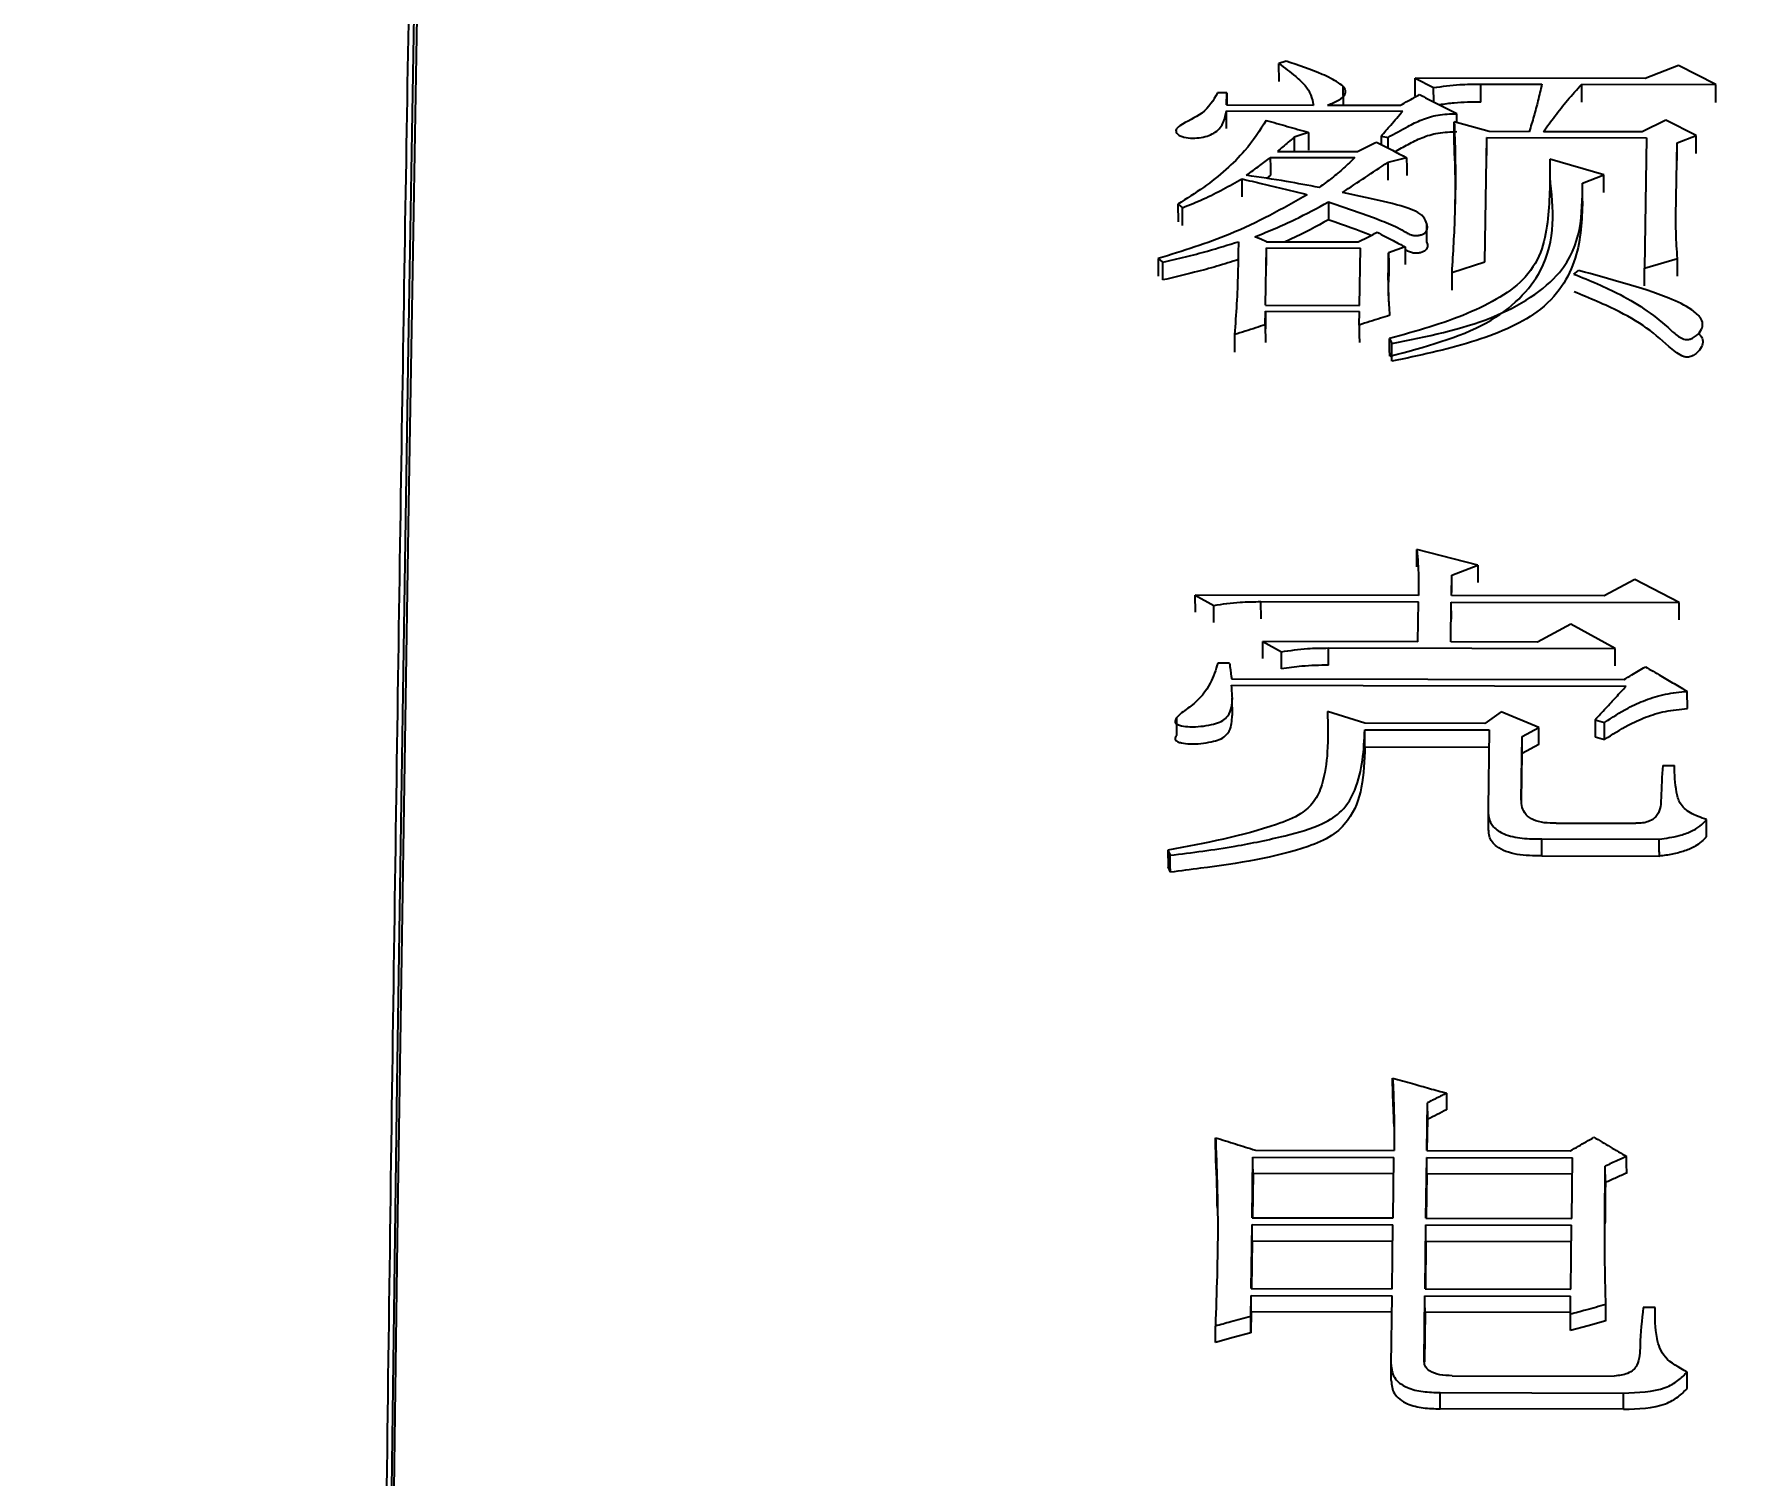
# Model space of a CAD drawing. Header units: millimetres. Extents: x 2454 to 4226, y 715 to 1968.
# Drawn here: x 2842.8 to 2849.86, y 1810.35 to 1816.32 of the extents above; entities that cross this region are included whole.
import ezdxf

# ---------------------------------------------------------------- set-up
doc = ezdxf.new("R2010")
doc.units = ezdxf.units.MM
doc.layers.add('标注', color=3, linetype='Continuous', lineweight=13)
doc.styles.add('SLDTEXTSTYLE1', font='txt.shx', dxfattribs={"width": 0.7, "bigfont": 'gbcbig.shx'})
doc.dimstyles.new('SLDDIMSTYLE12$0', dxfattribs={"dimtxt": 12, "dimasz": 10, "dimexe": 0, "dimexo": 0.0625, "dimgap": 0.875, "dimtad": 1, "dimdec": 1, "dimlfac": 1.8, "dimrnd": 1e-09, "dimzin": 12, "dimdsep": 46, "dimtxsty": 'SLDTEXTSTYLE1', "dimcen": 0.09, "dimdle": 8.16, "dimclrd": 3, "dimclre": 3, "dimadec": 0, "dimazin": 3, "dimtfac": 1, "dimtdec": 1, "dimtofl": 0, "dimtmove": 0, "dimatfit": 3, "dimfxl": 0, "dimfrac": 2, "dimtolj": 1, "dimlwd": 5, "dimlwe": 5, "dimarcsym": 0})

# ---------------------------------------------------------------- blocks, each defined once
blk = doc.blocks.new('*D56')
at = {"layer": 'Defpoints', "color": 0, "transparency": 16777216}
for p in [(3032.6389, 1924.4347), (3032.6389, 1854.7901), (2793.4312, 1778.8955)]:
    blk.add_point(p, dxfattribs=at)
at = {"layer": '标注', "color": 3, "linetype": 'Continuous', "lineweight": 5, "transparency": 16777216}
for p, q in [((3032.6389, 1924.3722), (3032.6389, 1854.7901)), ((2803.4312, 1854.7901), (3022.6389, 1854.7901))]:
    blk.add_line(p, q, dxfattribs=at)
at = {"layer": '标注', "color": 3, "lineweight": 5, "transparency": 16777216}
blk.add_line((2793.4312, 1778.958), (2793.4312, 1854.7901), dxfattribs=at)
at = {"layer": '标注', "color": 3, "transparency": 16777216}
for points in [[(2803.4312, 1856.4568), (2803.4312, 1853.1234), (2793.4312, 1854.7901)], [(3022.6389, 1856.4568), (3022.6389, 1853.1234), (3032.6389, 1854.7901)]]:
    blk.add_solid(points, dxfattribs=at)
at = {"layer": '标注', "color": 0, "transparency": 16777216, "insert": (2913.035, 1869.3794), "char_height": 12, "attachment_point": 5, "style": 'SLDTEXTSTYLE1'}
blk.add_mtext('\\A1;{\\H2.28571x;290}', dxfattribs=at)

msp = doc.modelspace()

# ---------------------------------------------------------------- linework, layer by layer
at = {"color": 7, "linetype": 'Continuous', "lineweight": 25}
for p, q in [((2847.9872, 1816.2073), (2847.9579, 1816.1976)), ((2847.9582, 1816.1235), (2847.9579, 1816.1976)), ((2849.6127, 1816.1891), (2849.4755, 1816.1357)), ((2849.7672, 1816.1106), (2849.6127, 1816.1891)), ((2847.7416, 1816.0758), (2847.7027, 1816.0758)), ((2847.7408, 1816.0267), (2847.7416, 1816.0758)), ((2847.7416, 1816.0758), (2847.7418, 1816.0267)), ((2848.2247, 1816.0274), (2848.2243, 1816.1014)), ((2848.5215, 1816.1377), (2848.5987, 1816.0984)), ((2849.4755, 1816.1357), (2848.5215, 1816.1377)), ((2848.5218, 1816.0637), (2848.5215, 1816.1377)), ((2848.599, 1816.0389), (2848.5987, 1816.0984)), ((2848.7937, 1816.1127), (2849.0468, 1816.1121)), ((2848.794, 1816.0381), (2848.7937, 1816.1127)), ((2849.2123, 1816.1118), (2849.7672, 1816.1106)), ((2847.7407, 1815.9282), (2847.7404, 1816.0021)), ((2847.7404, 1816.0021), (2848.4705, 1816.0005)), ((2847.7408, 1816.0267), (2848.101, 1816.0259)), ((2848.1594, 1816.0257), (2848.4612, 1816.0251)), ((2848.8293, 1815.9159), (2848.6839, 1815.9557)), ((2848.6944, 1815.9528), (2848.6943, 1815.9901)), ((2849.5603, 1815.9636), (2849.4621, 1815.9145)), ((2849.6858, 1815.8992), (2849.5603, 1815.9636)), ((2848.3812, 1815.8971), (2848.3813, 1815.8622)), ((2848.3812, 1815.8971), (2848.4103, 1815.8921)), ((2848.4105, 1815.8471), (2848.4103, 1815.8921)), ((2848.6862, 1815.7954), (2848.6843, 1815.8813)), ((2848.8107, 1815.3772), (2848.8192, 1815.8913)), ((2848.8192, 1815.8913), (2849.4812, 1815.8898)), ((2848.9948, 1815.9156), (2848.8293, 1815.9159)), ((2849.4621, 1815.9145), (2849.0532, 1815.9154)), ((2849.4812, 1815.8898), (2849.4723, 1815.3505)), ((2849.6024, 1815.5663), (2849.6074, 1815.8698)), ((2849.6074, 1815.8698), (2849.6858, 1815.8992)), ((2847.9221, 1815.8091), (2848.2726, 1815.8083)), ((2847.9518, 1815.8338), (2848.2828, 1815.8331)), ((2849.3034, 1815.7366), (2849.0805, 1815.8016)), ((2847.9225, 1815.7349), (2847.9061, 1815.7221)), ((2849.2152, 1815.7019), (2849.3034, 1815.7366)), ((2849.2155, 1815.6284), (2849.2152, 1815.7019)), ((2847.5393, 1815.6158), (2847.5396, 1815.5424)), ((2847.5588, 1815.5274), (2847.5585, 1815.6008)), ((2848.5707, 1815.4596), (2848.5704, 1815.5334)), ((2847.9067, 1815.4597), (2848.2863, 1815.4588)), ((2847.4577, 1815.3902), (2847.458, 1815.3166)), ((2847.4773, 1815.3015), (2847.4769, 1815.375)), ((2847.9024, 1815.197), (2847.9063, 1815.4345)), ((2847.9063, 1815.4345), (2848.2957, 1815.4337)), ((2848.2918, 1815.1962), (2848.2957, 1815.4337)), ((2848.6737, 1815.3321), (2848.8107, 1815.3772)), ((2849.4723, 1815.3505), (2849.6092, 1815.3906)), ((2848.4125, 1815.3397), (2848.412, 1815.292)), ((2849.4727, 1815.2774), (2849.4723, 1815.3505)), ((2847.9011, 1815.1157), (2847.902, 1815.1716)), ((2847.902, 1815.1716), (2848.2914, 1815.1708)), ((2847.9024, 1815.197), (2848.2918, 1815.1962)), ((2848.2905, 1815.1148), (2848.2914, 1815.1708)), ((2847.9011, 1815.1157), (2847.9015, 1815.0429)), ((2849.6995, 1815.1482), (2849.6995, 1815.1502)), ((2849.6999, 1815.077), (2849.6998, 1815.0869)), ((2848.4162, 1815.0585), (2848.4256, 1815.0381)), ((2848.7812, 1814.1207), (2848.5291, 1814.1845)), ((2848.6735, 1814.0787), (2848.7812, 1814.1207)), ((2848.6722, 1813.9941), (2848.6735, 1814.0787)), ((2849.4326, 1814.0612), (2849.305, 1813.9927)), ((2849.6161, 1813.9656), (2849.4326, 1814.0612)), ((2847.6111, 1813.9964), (2847.6883, 1813.9538)), ((2848.5359, 1813.9944), (2847.6111, 1813.9964)), ((2847.6115, 1813.9249), (2847.6111, 1813.9964)), ((2847.8832, 1813.9693), (2848.5355, 1813.9679)), ((2847.8836, 1813.8977), (2847.8832, 1813.9693)), ((2848.533, 1813.8031), (2848.5355, 1813.9679)), ((2848.6693, 1813.8028), (2848.6718, 1813.9676)), ((2848.6718, 1813.9676), (2849.6161, 1813.9656)), ((2848.6722, 1813.8961), (2848.6718, 1813.9676)), ((2849.305, 1813.9927), (2848.6722, 1813.9941)), ((2847.6887, 1813.8823), (2847.6883, 1813.9538)), ((2849.1669, 1813.8763), (2849.0295, 1813.802)), ((2849.3504, 1813.7747), (2849.1669, 1813.8763)), ((2847.8905, 1813.8045), (2847.9677, 1813.7617)), ((2848.533, 1813.8031), (2847.8905, 1813.8045)), ((2847.8909, 1813.7332), (2847.8905, 1813.8045)), ((2847.9681, 1813.6903), (2847.9677, 1813.7617)), ((2848.1627, 1813.7772), (2849.3504, 1813.7747)), ((2848.1631, 1813.7059), (2848.1627, 1813.7772)), ((2849.0295, 1813.802), (2848.6693, 1813.8028)), ((2847.7528, 1813.714), (2847.7042, 1813.7142)), ((2847.7612, 1813.623), (2849.3967, 1813.6194)), ((2847.7616, 1813.6498), (2849.3874, 1813.6463)), ((2847.7649, 1813.4974), (2847.7645, 1813.5689)), ((2849.6499, 1813.5263), (2849.6495, 1813.5974)), ((2847.5336, 1813.488), (2847.534, 1813.4166)), ((2848.3138, 1813.4659), (2848.1587, 1813.5147)), ((2848.8103, 1813.4648), (2848.3138, 1813.4659)), ((2848.8791, 1813.5131), (2848.8103, 1813.4648)), ((2849.0339, 1813.4481), (2848.8791, 1813.5131)), ((2849.2681, 1813.48), (2849.3068, 1813.4691)), ((2849.2681, 1813.48), (2849.2685, 1813.409)), ((2849.3072, 1813.3982), (2849.3068, 1813.4691)), ((2848.3134, 1813.4389), (2848.8293, 1813.4378)), ((2848.3138, 1813.368), (2848.3134, 1813.4389)), ((2848.314, 1813.3559), (2848.3136, 1813.4273)), ((2848.8293, 1813.4378), (2848.8246, 1813.1125)), ((2848.9614, 1813.1503), (2848.9652, 1813.4105)), ((2848.9652, 1813.4105), (2849.0339, 1813.4481)), ((2849.2685, 1813.409), (2849.3072, 1813.3982)), ((2848.3138, 1813.368), (2848.8283, 1813.3669)), ((2848.9628, 1813.1461), (2848.9656, 1813.3397)), ((2849.0343, 1813.3773), (2848.9656, 1813.3397)), ((2849.5476, 1813.2903), (2849.5963, 1813.2902)), ((2848.8245, 1813.0929), (2848.8249, 1813.022)), ((2849.106, 1813.0519), (2849.437, 1813.0511)), ((2849.0466, 1812.9864), (2849.5334, 1812.9853)), ((2849.047, 1812.9161), (2849.0466, 1812.9864)), ((2847.498, 1812.9405), (2847.5075, 1812.9185)), ((2847.498, 1812.9405), (2847.4984, 1812.8703)), ((2849.047, 1812.9161), (2849.5338, 1812.9151)), ((2847.5079, 1812.8484), (2847.4985, 1812.8703)), ((2848.4294, 1811.9271), (2848.4289, 1811.9959)), ((2848.5708, 1811.6957), (2848.5736, 1811.8941)), ((2848.574, 1811.8253), (2848.5736, 1811.8941)), ((2848.4342, 1811.8075), (2848.4349, 1811.7803)), ((2848.5722, 1811.6957), (2848.574, 1811.8253)), ((2847.8602, 1811.6973), (2848.4345, 1811.696)), ((2847.8466, 1811.4178), (2847.85, 1811.6689)), ((2847.85, 1811.6689), (2848.4341, 1811.6676)), ((2848.4307, 1811.4165), (2848.4341, 1811.6676)), ((2848.567, 1811.4162), (2848.5704, 1811.6673)), ((2848.5704, 1811.6673), (2849.174, 1811.666)), ((2848.5708, 1811.6957), (2849.1647, 1811.6944)), ((2849.1706, 1811.4149), (2849.174, 1811.666)), ((2849.3103, 1811.5632), (2849.3098, 1811.6315)), ((2847.8505, 1811.6004), (2847.848, 1811.4178)), ((2848.4332, 1811.5992), (2847.8505, 1811.6004)), ((2848.5709, 1811.5989), (2848.5684, 1811.4162)), ((2849.1731, 1811.5976), (2848.5709, 1811.5989)), ((2847.8466, 1811.4178), (2848.4307, 1811.4165)), ((2848.567, 1811.4162), (2849.1706, 1811.4149)), ((2847.8426, 1811.1245), (2847.8462, 1811.3891)), ((2847.8462, 1811.3891), (2848.4303, 1811.3878)), ((2848.4267, 1811.1233), (2848.4303, 1811.3878)), ((2848.563, 1811.123), (2848.5666, 1811.3875)), ((2848.5666, 1811.3875), (2849.1702, 1811.3862)), ((2849.1666, 1811.1217), (2849.1702, 1811.3862)), ((2847.8466, 1811.3211), (2847.844, 1811.1245)), ((2848.4294, 1811.3198), (2847.8466, 1811.3211)), ((2848.567, 1811.3195), (2848.5644, 1811.123)), ((2849.1693, 1811.3182), (2848.567, 1811.3195)), ((2847.8411, 1811.0089), (2847.8422, 1811.0957)), ((2847.8422, 1811.0957), (2848.4263, 1811.0944)), ((2847.8427, 1811.028), (2847.8422, 1811.0957)), ((2847.8426, 1811.1245), (2848.4267, 1811.1233)), ((2848.4226, 1810.8103), (2848.4263, 1811.0944)), ((2848.5591, 1810.8274), (2848.5626, 1811.0941)), ((2848.5626, 1811.0941), (2849.1662, 1811.0928)), ((2848.563, 1811.123), (2849.1666, 1811.1217)), ((2849.1652, 1811.0176), (2849.1662, 1811.0928)), ((2847.8427, 1811.028), (2847.8415, 1810.9414)), ((2848.4254, 1811.0268), (2847.8427, 1811.028)), ((2848.5631, 1811.0265), (2848.5603, 1810.8208)), ((2849.1653, 1811.0252), (2848.5631, 1811.0265)), ((2849.1656, 1810.9501), (2849.1652, 1811.0176)), ((2849.5161, 1811.0458), (2849.4674, 1811.0459)), ((2847.695, 1810.9012), (2847.6945, 1810.9687)), ((2848.423, 1810.7431), (2848.4226, 1810.8103)), ((2849.6492, 1810.7113), (2849.6488, 1810.7785)), ((2848.675, 1810.7631), (2849.347, 1810.7617)), ((2848.6254, 1810.6933), (2849.3848, 1810.6916)), ((2848.6259, 1810.6262), (2848.6254, 1810.6933)), ((2849.3852, 1810.6245), (2849.3848, 1810.6916)), ((2849.3852, 1810.6245), (2848.6259, 1810.6262))]:
    msp.add_line(p, q, dxfattribs=at)
at = {"color": 7, "linetype": 'Continuous', "lineweight": 25, "flags": 128}
for points in [[(2844.7894, 1828.1194), (2844.7402, 1827.9516), (2844.6905, 1827.4489), (2844.6406, 1826.6137), (2844.5906, 1825.4497), (2844.5409, 1823.9625), (2844.4916, 1822.159), (2844.443, 1820.0476), (2844.3952, 1817.6382), (2844.3486, 1814.9419), (2844.3034, 1811.9713), (2844.2596, 1808.7404), (2844.2177, 1805.2641), (2844.1776, 1801.5586), (2844.1397, 1797.6413), (2844.1042, 1793.5305), (2844.0711, 1789.2451), (2844.0406, 1784.8054), (2844.0129, 1780.2319), (2843.9881, 1775.5459), (2843.9663, 1770.7694), (2843.9477, 1765.9246), (2843.9322, 1761.0341), (2843.92, 1756.1207)], [(2844.7879, 1827.4186), (2844.7392, 1827.2525), (2844.69, 1826.7547), (2844.6405, 1825.9275), (2844.5911, 1824.7749), (2844.5418, 1823.3022), (2844.493, 1821.5163), (2844.4448, 1819.4254), (2844.3976, 1817.0394), (2844.3514, 1814.3694), (2844.3066, 1811.4277), (2844.2633, 1808.2282), (2844.2217, 1804.7858), (2844.1821, 1801.1164), (2844.1446, 1797.2372), (2844.1093, 1793.1663), (2844.0766, 1788.9227), (2844.0464, 1784.5262), (2844.019, 1779.9972), (2843.9944, 1775.3569), (2843.9818, 1772.6923)], [(2849.2126, 1816.0377), (2849.2124, 1816.0789), (2849.2123, 1816.1118)], [(2849.7675, 1816.0365), (2849.7673, 1816.0777), (2849.7672, 1816.1106)], [(2848.6843, 1815.8813), (2848.6841, 1815.923), (2848.6839, 1815.9557)], [(2848.0796, 1815.9126), (2848.0503, 1815.9028), (2848.0209, 1815.893)], [(2848.0209, 1815.893), (2848.0211, 1815.8514), (2848.0212, 1815.8336)], [(2848.0796, 1815.9126), (2848.0798, 1815.871), (2848.08, 1815.8389)], [(2848.8195, 1815.8175), (2848.8193, 1815.8586), (2848.8192, 1815.8913)], [(2849.6077, 1815.7961), (2849.6075, 1815.8371), (2849.6074, 1815.8698)], [(2849.6861, 1815.8255), (2849.6859, 1815.8666), (2849.6858, 1815.8992)], [(2847.9221, 1815.8091), (2847.9223, 1815.7675), (2847.9225, 1815.7349)], [(2848.4868, 1815.8078), (2848.4477, 1815.798), (2848.4086, 1815.7882)], [(2848.4868, 1815.8078), (2848.487, 1815.7663), (2848.4871, 1815.7342)], [(2847.8038, 1815.7199), (2847.804, 1815.6785), (2847.8042, 1815.6464)], [(2848.4086, 1815.7882), (2848.4088, 1815.7466), (2848.4089, 1815.7146)], [(2849.3037, 1815.663), (2849.3035, 1815.704), (2849.3034, 1815.7366)], [(2847.5393, 1815.6158), (2847.5489, 1815.6083), (2847.5585, 1815.6008)], [(2848.1626, 1815.6245), (2848.1627, 1815.6029), (2848.1628, 1815.5813), (2848.1629, 1815.5506)], [(2847.9067, 1815.4597), (2847.8825, 1815.4698), (2847.8583, 1815.4799)], [(2848.4807, 1815.4383), (2848.4464, 1815.4258), (2848.4122, 1815.4133)], [(2848.4807, 1815.4383), (2848.4809, 1815.3971), (2848.4811, 1815.3651)], [(2847.4577, 1815.3902), (2847.4673, 1815.3826), (2847.4769, 1815.375)], [(2847.9066, 1815.3614), (2847.9064, 1815.4021), (2847.9063, 1815.4345)], [(2848.4122, 1815.4133), (2848.4124, 1815.3721), (2848.4125, 1815.3402)], [(2849.6096, 1815.3174), (2849.6094, 1815.3582), (2849.6092, 1815.3906)], [(2848.6737, 1815.3321), (2848.6739, 1815.2909), (2848.674, 1815.259)], [(2849.1798, 1815.3259), (2849.1848, 1815.3297), (2849.1922, 1815.3354), (2849.1995, 1815.341)], [(2847.902, 1815.1716), (2847.9022, 1815.1306), (2847.9024, 1815.0988)], [(2848.2905, 1815.1148), (2848.2907, 1815.0738), (2848.2909, 1815.042)], [(2847.7739, 1815.0752), (2847.7741, 1815.0342), (2847.7743, 1815.0025)], [(2848.4165, 1814.9858), (2848.4164, 1815.0149), (2848.4163, 1815.0367), (2848.4162, 1815.0585)], [(2848.4259, 1814.9654), (2848.4258, 1814.9945), (2848.4257, 1815.0163), (2848.4256, 1815.0381)], [(2848.5294, 1814.1127), (2848.5292, 1814.1528), (2848.5291, 1814.1845)], [(2848.7812, 1814.1207), (2848.7814, 1814.0805), (2848.7816, 1814.049)], [(2848.6739, 1814.0071), (2848.6736, 1814.0472), (2848.6735, 1814.0787)], [(2849.6165, 1813.894), (2849.6163, 1813.934), (2849.6161, 1813.9656)], [(2849.3507, 1813.7034), (2849.3505, 1813.7433), (2849.3504, 1813.7747)], [(2848.9656, 1813.3397), (2848.9654, 1813.3794), (2848.9652, 1813.4105)], [(2849.0343, 1813.3773), (2849.0341, 1813.417), (2849.0339, 1813.4481)], [(2849.7297, 1812.9965), (2849.7296, 1813.0162), (2849.7295, 1813.0358), (2849.7293, 1813.0669)], [(2847.5079, 1812.8484), (2847.5077, 1812.8771), (2847.5076, 1812.8978), (2847.5075, 1812.9185)], [(2848.652, 1811.9334), (2848.6522, 1811.8949), (2848.6524, 1811.8646)], [(2847.6958, 1811.6802), (2847.6956, 1811.7186), (2847.6954, 1811.7487)], [(2847.8505, 1811.6004), (2847.8502, 1811.6388), (2847.85, 1811.6689)], [(2848.5709, 1811.5989), (2848.5706, 1811.6372), (2848.5704, 1811.6673)], [(2849.3984, 1811.6028), (2849.3982, 1811.6411), (2849.398, 1811.6712)], [(2847.8466, 1811.3211), (2847.8464, 1811.3592), (2847.8462, 1811.3891)], [(2848.567, 1811.3195), (2848.5668, 1811.3576), (2848.5666, 1811.3875)], [(2848.5631, 1811.0265), (2848.5628, 1811.0644), (2848.5626, 1811.0941)], [(2847.8415, 1810.9414), (2847.8413, 1810.9792), (2847.8411, 1811.0089)], [(2849.3122, 1810.9902), (2849.2389, 1810.9702), (2849.1656, 1810.9501)], [(2849.3122, 1810.9902), (2849.312, 1811.0281), (2849.3118, 1811.0578)], [(2847.8415, 1810.9414), (2847.7682, 1810.9213), (2847.695, 1810.9012)]]:
    msp.add_lwpolyline(points, dxfattribs=at)
at = {"color": 7, "linetype": 'Continuous', "lineweight": 25}
for points, knots in [([(2843.9795, 1772.6945), (2843.9812, 1773.1532), (2843.9898, 1775.4483), (2844.0078, 1779.5382), (2844.0362, 1784.8571), (2844.0719, 1790.5291), (2844.1163, 1796.4375), (2844.1704, 1802.4107), (2844.2298, 1807.8861), (2844.2938, 1812.7738), (2844.3614, 1817.0343), (2844.4258, 1820.3009), (2844.4854, 1822.7173), (2844.5393, 1824.4657), (2844.5915, 1825.7372), (2844.6415, 1826.5945), (2844.6731, 1826.8464), (2844.6889, 1826.9724)], [0, 0, 0, 0, 0.015982, 0.079971, 0.143956, 0.207938, 0.29112, 0.374568, 0.45775, 0.540927, 0.624368, 0.707543, 0.76895, 0.830357, 0.891763, 0.945879, 1, 1, 1, 1]), ([(2847.9579, 1816.1976), (2847.9814, 1816.1799), (2848.02, 1816.1507), (2848.0684, 1816.1081), (2848.0919, 1816.0675), (2848.098, 1816.0397), (2848.101, 1816.0259)], [0, 0, 0, 0, 0.344956, 0.566156, 0.783788, 1, 1, 1, 1]), ([(2848.1594, 1816.0257), (2848.1751, 1816.0319), (2848.2059, 1816.0439), (2848.2375, 1816.0696), (2848.2316, 1816.098), (2848.1955, 1816.1255), (2848.1163, 1816.1645), (2848.0385, 1816.1903), (2847.9872, 1816.2073)], [0, 0, 0, 0, 0.121717, 0.238499, 0.329404, 0.425324, 0.620733, 1, 1, 1, 1]), ([(2847.7027, 1816.0758), (2847.6862, 1816.046), (2847.6563, 1815.9921), (2847.569, 1815.9554), (2847.5312, 1815.928), (2847.5303, 1815.9149), (2847.5376, 1815.9049), (2847.5488, 1815.8976), (2847.5696, 1815.8909), (2847.5998, 1815.8879), (2847.6359, 1815.8907), (2847.6682, 1815.8994), (2847.7074, 1815.9187), (2847.7309, 1815.956), (2847.7372, 1815.9867), (2847.7404, 1816.0021)], [0, 0, 0, 0, 0.230647, 0.417745, 0.453735, 0.487633, 0.510876, 0.534885, 0.560066, 0.612168, 0.663103, 0.713772, 0.762955, 0.881812, 1, 1, 1, 1]), ([(2848.5987, 1816.0984), (2848.6346, 1816.1032), (2848.6988, 1816.1118), (2848.7646, 1816.1124), (2848.7937, 1816.1127)], [0, 0, 0, 0, 0.558776, 1, 1, 1, 1]), ([(2849.0468, 1816.1121), (2849.0417, 1816.0892), (2849.032, 1816.0451), (2849.014, 1815.9796), (2849.0012, 1815.9369), (2848.9948, 1815.9156)], [0, 0, 0, 0, 0.3490073, 0.6744551, 1, 1, 1, 1]), ([(2849.0532, 1815.9154), (2849.069, 1815.937), (2849.1012, 1815.9811), (2849.1523, 1816.0471), (2849.1923, 1816.0902), (2849.2123, 1816.1118)], [0, 0, 0, 0, 0.322832, 0.6610659, 1, 1, 1, 1]), ([(2848.4612, 1816.0251), (2848.4718, 1816.0311), (2848.4903, 1816.0414), (2848.5165, 1816.056), (2848.532, 1816.0648), (2848.5398, 1816.0691)], [0, 0, 0, 0, 0.406188, 0.703094, 1, 1, 1, 1]), ([(2848.5398, 1816.0691), (2848.5619, 1816.0578), (2848.5987, 1816.039), (2848.6502, 1816.0127), (2848.6796, 1815.9977), (2848.6943, 1815.9902)], [0, 0, 0, 0, 0.4296145, 0.7148072, 1, 1, 1, 1]), ([(2848.794, 1816.0381), (2848.757, 1816.0377), (2848.6992, 1816.0371), (2848.643, 1816.0294), (2848.6229, 1816.0267)], [0, 0, 0, 0, 0.640161, 1, 1, 1, 1]), ([(2847.9052, 1815.9623), (2847.878, 1815.9197), (2847.8329, 1815.8491), (2847.7394, 1815.7576), (2847.6472, 1815.6835), (2847.5754, 1815.6385), (2847.5393, 1815.6158)], [0, 0, 0, 0, 0.335108, 0.554596, 0.776227, 1, 1, 1, 1]), ([(2847.9052, 1815.9623), (2847.9198, 1815.9582), (2847.9488, 1815.9499), (2847.9924, 1815.9375), (2848.036, 1815.9251), (2848.0651, 1815.9168), (2848.0796, 1815.9126)], [0, 0, 0, 0, 0.25, 0.5, 0.75, 1, 1, 1, 1]), ([(2848.3812, 1815.8971), (2848.3943, 1815.9124), (2848.4158, 1815.9373), (2848.4456, 1815.9717), (2848.4622, 1815.9909), (2848.4705, 1816.0005)], [0, 0, 0, 0, 0.441929, 0.720965, 1, 1, 1, 1]), ([(2848.4103, 1815.8921), (2848.4375, 1815.9074), (2848.4823, 1815.9325), (2848.5477, 1815.9661), (2848.6162, 1815.9876), (2848.668, 1815.9893), (2848.6943, 1815.9901)], [0, 0, 0, 0, 0.333977, 0.551625, 0.772836, 1, 1, 1, 1]), ([(2848.6839, 1815.9557), (2848.6855, 1815.9098), (2848.6899, 1815.784), (2848.6883, 1815.5765), (2848.6786, 1815.4136), (2848.6737, 1815.3321)], [0, 0, 0, 0, 0.223363, 0.611532, 1, 1, 1, 1]), ([(2848.0209, 1815.893), (2848.0126, 1815.8859), (2847.997, 1815.8725), (2847.9739, 1815.8528), (2847.9591, 1815.8401), (2847.9518, 1815.8338)], [0, 0, 0, 0, 0.359367, 0.679683, 1, 1, 1, 1]), ([(2848.2828, 1815.8331), (2848.294, 1815.8387), (2848.3127, 1815.8481), (2848.3389, 1815.8612), (2848.3538, 1815.8687), (2848.3613, 1815.8725)], [0, 0, 0, 0, 0.42963, 0.714814, 1, 1, 1, 1]), ([(2848.3613, 1815.8725), (2848.3724, 1815.8668), (2848.3945, 1815.8554), (2848.4363, 1815.8339), (2848.4671, 1815.818), (2848.4868, 1815.8078)], [0, 0, 0, 0, 0.264385, 0.528769, 1, 1, 1, 1]), ([(2848.4381, 1815.8329), (2848.4562, 1815.8431), (2848.492, 1815.8631), (2848.5481, 1815.8917), (2848.6166, 1815.9132), (2848.6684, 1815.9149), (2848.6946, 1815.9157)], [0, 0, 0, 0, 0.250299, 0.49522, 0.744225, 1, 1, 1, 1]), ([(2847.8236, 1815.7348), (2847.8329, 1815.7415), (2847.8517, 1815.755), (2847.8849, 1815.7796), (2847.9079, 1815.7978), (2847.9221, 1815.8091)], [0, 0, 0, 0, 0.276554, 0.553118, 1, 1, 1, 1]), ([(2848.2726, 1815.8083), (2848.2573, 1815.7935), (2848.2275, 1815.7645), (2848.178, 1815.7231), (2848.1424, 1815.6973), (2848.1245, 1815.6844)], [0, 0, 0, 0, 0.344572, 0.671751, 1, 1, 1, 1]), ([(2849.0805, 1815.8016), (2849.0806, 1815.7203), (2849.0808, 1815.5579), (2849.0299, 1815.3156), (2848.7433, 1815.15), (2848.5267, 1815.0894), (2848.4162, 1815.0585)], [0, 0, 0, 0, 0.273139, 0.54581, 0.768156, 1, 1, 1, 1]), ([(2848.6865, 1815.7951), (2848.6865, 1815.7948), (2848.6865, 1815.7909), (2848.6885, 1815.6459), (2848.6858, 1815.5713), (2848.6845, 1815.5328)], [0, 0, 0, 0, 0.041929, 0.505493, 1, 1, 1, 1]), ([(2847.5585, 1815.6008), (2847.5879, 1815.6125), (2847.6467, 1815.636), (2847.727, 1815.677), (2847.7782, 1815.7056), (2847.8038, 1815.7199)], [0, 0, 0, 0, 0.332927, 0.666015, 1, 1, 1, 1]), ([(2847.8038, 1815.7199), (2847.8325, 1815.7134), (2847.8925, 1815.6997), (2847.983, 1815.6779), (2848.0446, 1815.6624), (2848.0753, 1815.6546)], [0, 0, 0, 0, 0.314372, 0.657161, 1, 1, 1, 1]), ([(2848.1245, 1815.6844), (2848.0796, 1815.6929), (2847.9803, 1815.7119), (2847.879, 1815.7267), (2847.8236, 1815.7348)], [0, 0, 0, 0, 0.453224, 1, 1, 1, 1]), ([(2848.2216, 1815.6642), (2848.2527, 1815.6849), (2848.3151, 1815.7263), (2848.3774, 1815.7676), (2848.4086, 1815.7882)], [0, 0, 0, 0, 0.5, 1, 1, 1, 1]), ([(2848.4165, 1814.9854), (2848.561, 1815.0238), (2848.8408, 1815.0984), (2849.1167, 1815.3821), (2849.0944, 1815.5968), (2849.0809, 1815.7274)], [0, 0, 0, 0, 0.294535, 0.570582, 1, 1, 1, 1]), ([(2848.0753, 1815.6546), (2847.9728, 1815.5966), (2847.7879, 1815.4923), (2847.5594, 1815.4216), (2847.4577, 1815.3902)], [0, 0, 0, 0, 0.555057, 1, 1, 1, 1]), ([(2848.1625, 1815.6245), (2848.2267, 1815.603), (2848.3182, 1815.5723), (2848.419, 1815.533), (2848.4637, 1815.5113), (2848.486, 1815.4967), (2848.504, 1815.4885), (2848.5199, 1815.4853), (2848.5343, 1815.4855), (2848.548, 1815.4885), (2848.5599, 1815.4938), (2848.5693, 1815.5021), (2848.5749, 1815.5183), (2848.5685, 1815.5415), (2848.554, 1815.5707), (2848.4862, 1815.6047), (2848.3709, 1815.6313), (2848.272, 1815.6531), (2848.2215, 1815.6642)], [0, 0, 0, 0, 0.226511, 0.322789, 0.371164, 0.404356, 0.425848, 0.440245, 0.454684, 0.468732, 0.483847, 0.499719, 0.520065, 0.569414, 0.623568, 0.676863, 0.835285, 1, 1, 1, 1]), ([(2848.4256, 1815.0381), (2848.5694, 1815.0671), (2848.8492, 1815.1235), (2849.2132, 1815.3603), (2849.2145, 1815.5733), (2849.2152, 1815.7019)], [0, 0, 0, 0, 0.295263, 0.57455, 1, 1, 1, 1]), ([(2847.8583, 1815.4799), (2847.8863, 1815.4915), (2847.9421, 1815.5146), (2848.0463, 1815.5612), (2848.1169, 1815.5996), (2848.1625, 1815.6245)], [0, 0, 0, 0, 0.2612901, 0.5226287, 1, 1, 1, 1]), ([(2849.2155, 1815.6279), (2849.2127, 1815.5493), (2849.2071, 1815.3917), (2849.073, 1815.1658), (2848.7575, 1815.0345), (2848.5377, 1814.9884), (2848.4259, 1814.965)], [0, 0, 0, 0, 0.270748, 0.542645, 0.767565, 1, 1, 1, 1]), ([(2848.1629, 1815.5505), (2848.1126, 1815.5228), (2848.0549, 1815.491), (2847.9912, 1815.4631), (2847.9829, 1815.4595)], [0, 0, 0, 0, 0.870695, 1, 1, 1, 1]), ([(2848.3401, 1815.4862), (2848.2836, 1815.5072), (2848.2249, 1815.5291), (2848.1651, 1815.5498), (2848.1629, 1815.5506)], [0, 0, 0, 0, 0.962612, 1, 1, 1, 1]), ([(2849.6092, 1815.3906), (2849.6079, 1815.408), (2849.6051, 1815.4428), (2849.6025, 1815.5014), (2849.6024, 1815.5425), (2849.6024, 1815.5663)], [0, 0, 0, 0, 0.296478, 0.59297, 1, 1, 1, 1]), ([(2847.4769, 1815.375), (2847.508, 1815.3823), (2847.5702, 1815.397), (2847.6758, 1815.4239), (2847.7476, 1815.4466), (2847.7898, 1815.4599)], [0, 0, 0, 0, 0.291077, 0.582191, 1, 1, 1, 1]), ([(2847.7898, 1815.4599), (2847.7893, 1815.4163), (2847.7881, 1815.3307), (2847.7831, 1815.2024), (2847.777, 1815.1176), (2847.7739, 1815.0752)], [0, 0, 0, 0, 0.3421772, 0.671046, 1, 1, 1, 1]), ([(2848.2863, 1815.4588), (2848.2976, 1815.4646), (2848.3163, 1815.4741), (2848.3425, 1815.4875), (2848.3574, 1815.4951), (2848.3649, 1815.4989)], [0, 0, 0, 0, 0.42963, 0.714814, 1, 1, 1, 1]), ([(2848.3649, 1815.4989), (2848.3759, 1815.4931), (2848.3981, 1815.4815), (2848.4367, 1815.4614), (2848.4642, 1815.4469), (2848.4807, 1815.4383)], [0, 0, 0, 0, 0.286417, 0.572833, 1, 1, 1, 1]), ([(2848.5695, 1815.4589), (2848.5705, 1815.4568), (2848.5746, 1815.4485), (2848.5736, 1815.4363), (2848.566, 1815.4242), (2848.5549, 1815.4171), (2848.5408, 1815.4127), (2848.5254, 1815.4113), (2848.509, 1815.4134), (2848.4943, 1815.4192), (2848.4852, 1815.4242), (2848.4808, 1815.4267)], [0, 0, 0, 0, 0.072563, 0.279442, 0.380524, 0.482062, 0.578869, 0.674332, 0.762786, 0.884869, 1, 1, 1, 1]), ([(2847.7902, 1815.3862), (2847.7606, 1815.3767), (2847.7014, 1815.3575), (2847.5963, 1815.3299), (2847.5211, 1815.3119), (2847.4773, 1815.3015)], [0, 0, 0, 0, 0.2941564, 0.588335, 1, 1, 1, 1]), ([(2848.4177, 1815.1553), (2848.4156, 1815.1835), (2848.4113, 1815.2407), (2848.4106, 1815.3268), (2848.4116, 1815.3845), (2848.4122, 1815.4133)], [0, 0, 0, 0, 0.326993, 0.663435, 1, 1, 1, 1]), ([(2849.1798, 1815.3259), (2849.2456, 1815.2991), (2849.4007, 1815.2359), (2849.5345, 1815.1393), (2849.6057, 1815.0709), (2849.6291, 1815.0587), (2849.6401, 1815.0554), (2849.6502, 1815.0546), (2849.6605, 1815.0561), (2849.6743, 1815.0613), (2849.6934, 1815.0748), (2849.7097, 1815.0957), (2849.7158, 1815.1213), (2849.7031, 1815.1498), (2849.6587, 1815.1882), (2849.5528, 1815.2382), (2849.3905, 1815.288), (2849.2633, 1815.3233), (2849.1995, 1815.341)], [0, 0, 0, 0, 0.164124, 0.387077, 0.431971, 0.442519, 0.450914, 0.456891, 0.462871, 0.472194, 0.489702, 0.523368, 0.551039, 0.578777, 0.624862, 0.711341, 0.855214, 1, 1, 1, 1]), ([(2848.4137, 1815.211), (2848.4137, 1815.211), (2848.4138, 1815.211), (2848.412, 1815.2534), (2848.4118, 1815.2877), (2848.4118, 1815.2905), (2848.4118, 1815.2921)], [0, 0, 0, 0, 0.015434, 0.438849, 0.681458, 1, 1, 1, 1]), ([(2849.699, 1815.0763), (2849.7007, 1815.0747), (2849.7095, 1815.0663), (2849.7156, 1815.0482), (2849.7101, 1815.022), (2849.6929, 1815.0005), (2849.6731, 1814.9874), (2849.6596, 1814.9827), (2849.6492, 1814.9814), (2849.6378, 1814.9828), (2849.6195, 1814.9895), (2849.5708, 1815.0267), (2849.5009, 1815.0943), (2849.3592, 1815.179), (2849.2447, 1815.2259), (2849.1802, 1815.2524)], [0, 0, 0, 0, 0.0111681, 0.058831, 0.1066532, 0.1678024, 0.1968227, 0.2093333, 0.2219793, 0.2327697, 0.2490742, 0.2963106, 0.5098084, 0.7239668, 1, 1, 1, 1]), ([(2848.4177, 1815.1553), (2848.4045, 1815.1511), (2848.3767, 1815.1423), (2848.3343, 1815.1288), (2848.3051, 1815.1195), (2848.2905, 1815.1148)], [0, 0, 0, 0, 0.311103, 0.655551, 1, 1, 1, 1]), ([(2847.9011, 1815.1157), (2847.8879, 1815.1115), (2847.8601, 1815.1027), (2847.8177, 1815.0892), (2847.7885, 1815.0799), (2847.7739, 1815.0752)], [0, 0, 0, 0, 0.311103, 0.655551, 1, 1, 1, 1]), ([(2848.5291, 1814.1845), (2848.5307, 1814.1659), (2848.534, 1814.1286), (2848.5361, 1814.0652), (2848.536, 1814.0204), (2848.5359, 1813.9944)], [0, 0, 0, 0, 0.295099, 0.590222, 1, 1, 1, 1]), ([(2847.6883, 1813.9538), (2847.7242, 1813.959), (2847.7884, 1813.9683), (2847.8542, 1813.969), (2847.8832, 1813.9693)], [0, 0, 0, 0, 0.5587761, 1, 1, 1, 1]), ([(2847.9677, 1813.7617), (2848.0036, 1813.7669), (2848.0678, 1813.7763), (2848.1336, 1813.7769), (2848.1627, 1813.7773)], [0, 0, 0, 0, 0.558776, 1, 1, 1, 1]), ([(2847.7042, 1813.7142), (2847.6956, 1813.6865), (2847.6764, 1813.6242), (2847.6178, 1813.5496), (2847.5507, 1813.508), (2847.5313, 1813.4857), (2847.5271, 1813.4756), (2847.5272, 1813.4693), (2847.5313, 1813.4638), (2847.5399, 1813.4588), (2847.5591, 1813.4532), (2847.6072, 1813.4488), (2847.662, 1813.455), (2847.7127, 1813.4683), (2847.7383, 1813.4847), (2847.7632, 1813.5209), (2847.7663, 1813.5685), (2847.7626, 1813.6078), (2847.7612, 1813.623)], [0, 0, 0, 0, 0.152341, 0.343602, 0.433902, 0.465125, 0.477451, 0.489903, 0.498421, 0.509288, 0.528464, 0.568118, 0.668409, 0.708443, 0.748675, 0.786818, 0.917219, 1, 1, 1, 1]), ([(2847.7528, 1813.714), (2847.7541, 1813.7049), (2847.7562, 1813.6897), (2847.7591, 1813.6682), (2847.7608, 1813.6559), (2847.7616, 1813.6498)], [0, 0, 0, 0, 0.426532, 0.713266, 1, 1, 1, 1]), ([(2848.1631, 1813.7059), (2848.1261, 1813.7053), (2848.0602, 1813.7043), (2847.9962, 1813.6946), (2847.9681, 1813.6903)], [0, 0, 0, 0, 0.561154, 1, 1, 1, 1]), ([(2849.3874, 1813.6463), (2849.3981, 1813.6527), (2849.4182, 1813.6649), (2849.4476, 1813.6826), (2849.4664, 1813.694), (2849.4758, 1813.6996)], [0, 0, 0, 0, 0.363318, 0.681659, 1, 1, 1, 1]), ([(2849.4758, 1813.6996), (2849.4974, 1813.6869), (2849.5371, 1813.6636), (2849.595, 1813.6295), (2849.6313, 1813.6081), (2849.6495, 1813.5974)], [0, 0, 0, 0, 0.372486, 0.686243, 1, 1, 1, 1]), ([(2849.2681, 1813.48), (2849.2829, 1813.4961), (2849.3117, 1813.5274), (2849.3546, 1813.5739), (2849.3827, 1813.6043), (2849.3967, 1813.6194)], [0, 0, 0, 0, 0.3455799, 0.6727897, 1, 1, 1, 1]), ([(2849.3068, 1813.4691), (2849.3382, 1813.4896), (2849.3902, 1813.5236), (2849.4754, 1813.5626), (2849.5576, 1813.5891), (2849.6187, 1813.5946), (2849.6495, 1813.5974)], [0, 0, 0, 0, 0.332786, 0.551563, 0.774076, 1, 1, 1, 1]), ([(2848.1587, 1813.5147), (2848.1602, 1813.4586), (2848.1629, 1813.3574), (2848.1459, 1813.231), (2848.1097, 1813.1435), (2848.0469, 1813.0835), (2847.8461, 1813.0049), (2847.6521, 1812.969), (2847.498, 1812.9405)], [0, 0, 0, 0, 0.208761, 0.376813, 0.467843, 0.538635, 0.633476, 1, 1, 1, 1]), ([(2847.5347, 1813.4165), (2847.5332, 1813.4148), (2847.5298, 1813.4111), (2847.5276, 1813.4047), (2847.5275, 1813.3984), (2847.5316, 1813.3929), (2847.5402, 1813.3879), (2847.5593, 1813.3823), (2847.6069, 1813.3779), (2847.6612, 1813.3841), (2847.712, 1813.3969), (2847.738, 1813.4131), (2847.7621, 1813.4467), (2847.7631, 1813.4757), (2847.7638, 1813.4975)], [0, 0, 0, 0, 0.023093, 0.050521, 0.078227, 0.097251, 0.121469, 0.164148, 0.252573, 0.474459, 0.564462, 0.654985, 0.740252, 1, 1, 1, 1]), ([(2849.3072, 1813.3982), (2849.3386, 1813.4187), (2849.3906, 1813.4526), (2849.4758, 1813.4916), (2849.558, 1813.518), (2849.6191, 1813.5235), (2849.6499, 1813.5263)], [0, 0, 0, 0, 0.332693, 0.551451, 0.773996, 1, 1, 1, 1]), ([(2847.5075, 1812.9185), (2847.5975, 1812.9299), (2847.7591, 1812.9502), (2847.9699, 1812.9947), (2848.1279, 1813.0374), (2848.2305, 1813.106), (2848.3044, 1813.2402), (2848.3096, 1813.3549), (2848.3134, 1813.4389)], [0, 0, 0, 0, 0.205496, 0.368596, 0.499268, 0.58502, 0.696242, 1, 1, 1, 1]), ([(2848.3138, 1813.368), (2848.312, 1813.3114), (2848.3088, 1813.2085), (2848.2656, 1813.0807), (2848.1819, 1812.9962), (2847.9811, 1812.9133), (2847.7441, 1812.8788), (2847.5496, 1812.8538), (2847.5079, 1812.8484)], [0, 0, 0, 0, 0.2059377, 0.3746569, 0.4645126, 0.5541989, 0.9042771, 1, 1, 1, 1]), ([(2849.5476, 1813.2903), (2849.5449, 1813.2459), (2849.5409, 1813.1785), (2849.5396, 1813.1019), (2849.5123, 1813.07), (2849.4904, 1813.058), (2849.4638, 1813.0519), (2849.446, 1813.0514), (2849.437, 1813.0511)], [0, 0, 0, 0, 0.491407, 0.746505, 0.811659, 0.879087, 0.938995, 1, 1, 1, 1]), ([(2849.7293, 1813.0669), (2849.7054, 1813.0749), (2849.6587, 1813.0906), (2849.6156, 1813.1333), (2849.5989, 1813.2014), (2849.5973, 1813.2535), (2849.5963, 1813.2902)], [0, 0, 0, 0, 0.196299, 0.383715, 0.567714, 1, 1, 1, 1]), ([(2848.8246, 1813.1125), (2848.8244, 1813.0995), (2848.824, 1813.0736), (2848.8432, 1813.035), (2848.892, 1813.0024), (2848.9657, 1812.9868), (2849.0195, 1812.9865), (2849.0466, 1812.9864)], [0, 0, 0, 0, 0.177164, 0.355832, 0.540489, 0.768128, 1, 1, 1, 1]), ([(2849.106, 1813.0519), (2849.0895, 1813.0518), (2849.0568, 1813.0517), (2849.0108, 1813.0631), (2848.9659, 1813.0956), (2848.9633, 1813.1279), (2848.9614, 1813.1503)], [0, 0, 0, 0, 0.198835, 0.393491, 0.579622, 1, 1, 1, 1]), ([(2849.5334, 1812.9853), (2849.5614, 1812.9893), (2849.6071, 1812.9959), (2849.6636, 1813.0158), (2849.7038, 1813.0383), (2849.7209, 1813.0574), (2849.7293, 1813.0669)], [0, 0, 0, 0, 0.349734, 0.571963, 0.788716, 1, 1, 1, 1]), ([(2849.047, 1812.9161), (2849.0124, 1812.9163), (2848.9445, 1812.9168), (2848.8588, 1812.9469), (2848.8277, 1812.9897), (2848.8272, 1813.0136), (2848.827, 1813.0222)], [0, 0, 0, 0, 0.325246, 0.637061, 0.870361, 1, 1, 1, 1]), ([(2849.5338, 1812.9151), (2849.5338, 1812.9216), (2849.5337, 1812.9347), (2849.5336, 1812.9581), (2849.5335, 1812.975), (2849.5334, 1812.9853)], [0, 0, 0, 0, 0.2794409, 0.5588817, 1, 1, 1, 1]), ([(2849.7297, 1812.9965), (2849.7156, 1812.9821), (2849.692, 1812.958), (2849.6387, 1812.9357), (2849.5881, 1812.9222), (2849.552, 1812.9175), (2849.5338, 1812.9151)], [0, 0, 0, 0, 0.327577, 0.547657, 0.772498, 1, 1, 1, 1]), ([(2848.4289, 1811.9959), (2848.4309, 1811.9556), (2848.4342, 1811.8856), (2848.4351, 1811.7856), (2848.4347, 1811.7259), (2848.4345, 1811.696)], [0, 0, 0, 0, 0.405023, 0.702491, 1, 1, 1, 1]), ([(2848.4289, 1811.9959), (2848.4564, 1811.9883), (2848.5073, 1811.974), (2848.5816, 1811.9532), (2848.6285, 1811.94), (2848.652, 1811.9334)], [0, 0, 0, 0, 0.369234, 0.684617, 1, 1, 1, 1]), ([(2848.4339, 1811.8073), (2848.4337, 1811.8179), (2848.433, 1811.8579), (2848.4309, 1811.8977), (2848.4294, 1811.9271)], [0, 0, 0, 0, 0.263313, 1, 1, 1, 1]), ([(2848.652, 1811.9334), (2848.6455, 1811.9301), (2848.6324, 1811.9236), (2848.6128, 1811.9137), (2848.5932, 1811.9039), (2848.5801, 1811.8973), (2848.5736, 1811.8941)], [0, 0, 0, 0, 0.25, 0.5, 0.75, 1, 1, 1, 1]), ([(2848.6524, 1811.8646), (2848.6393, 1811.8581), (2848.6132, 1811.845), (2848.5871, 1811.8319), (2848.574, 1811.8253)], [0, 0, 0, 0, 0.4999986, 1, 1, 1, 1]), ([(2847.6954, 1811.7487), (2847.6968, 1811.7087), (2847.7011, 1811.5885), (2847.7056, 1811.3985), (2847.7018, 1811.1785), (2847.6969, 1811.0386), (2847.6945, 1810.9687)], [0, 0, 0, 0, 0.155596, 0.466799, 0.733371, 1, 1, 1, 1]), ([(2847.6954, 1811.7487), (2847.7228, 1811.7402), (2847.764, 1811.7273), (2847.819, 1811.7101), (2847.8464, 1811.7016), (2847.8602, 1811.6973)], [0, 0, 0, 0, 0.5, 0.75, 1, 1, 1, 1]), ([(2849.1647, 1811.6944), (2849.1759, 1811.7009), (2849.1979, 1811.7136), (2849.2306, 1811.7324), (2849.2521, 1811.7448), (2849.2628, 1811.751)], [0, 0, 0, 0, 0.343704, 0.671852, 1, 1, 1, 1]), ([(2849.2628, 1811.751), (2849.2853, 1811.7377), (2849.3191, 1811.7178), (2849.3642, 1811.6912), (2849.3867, 1811.6778), (2849.398, 1811.6712)], [0, 0, 0, 0, 0.5, 0.75, 1, 1, 1, 1]), ([(2847.7026, 1811.4569), (2847.7025, 1811.4634), (2847.7018, 1811.5382), (2847.6987, 1811.6124), (2847.6958, 1811.6802)], [0, 0, 0, 0, 0.08592, 1, 1, 1, 1]), ([(2849.3118, 1811.0578), (2849.3096, 1811.1578), (2849.3063, 1811.3039), (2849.3083, 1811.4948), (2849.3093, 1811.586), (2849.3098, 1811.6315)], [0, 0, 0, 0, 0.520017, 0.760007, 1, 1, 1, 1]), ([(2849.398, 1811.6712), (2849.3856, 1811.6656), (2849.3647, 1811.6562), (2849.3354, 1811.643), (2849.3183, 1811.6354), (2849.3098, 1811.6315)], [0, 0, 0, 0, 0.420865, 0.710433, 1, 1, 1, 1]), ([(2849.3103, 1811.5632), (2849.3098, 1811.5275), (2849.3091, 1811.4709), (2849.3088, 1811.4139), (2849.3086, 1811.3929)], [0, 0, 0, 0, 0.630793, 1, 1, 1, 1]), ([(2849.3984, 1811.6028), (2849.3837, 1811.5962), (2849.3543, 1811.583), (2849.325, 1811.5698), (2849.3103, 1811.5632)], [0, 0, 0, 0, 0.499999, 1, 1, 1, 1]), ([(2849.3081, 1811.3071), (2849.3081, 1811.3149), (2849.3081, 1811.3417), (2849.3083, 1811.3725), (2849.3085, 1811.3942)], [0, 0, 0, 0, 0.2904786, 1, 1, 1, 1]), ([(2847.8411, 1811.0089), (2847.8272, 1811.0051), (2847.7994, 1810.9975), (2847.7506, 1810.9841), (2847.7156, 1810.9745), (2847.6945, 1810.9687)], [0, 0, 0, 0, 0.2841457, 0.5682914, 1, 1, 1, 1]), ([(2849.3118, 1811.0578), (2849.2979, 1811.054), (2849.2701, 1811.0464), (2849.2213, 1811.033), (2849.1863, 1811.0234), (2849.1652, 1811.0176)], [0, 0, 0, 0, 0.284146, 0.568291, 1, 1, 1, 1]), ([(2849.4674, 1811.0459), (2849.4614, 1810.9938), (2849.4522, 1810.9147), (2849.4538, 1810.8255), (2849.4275, 1810.7871), (2849.397, 1810.7676), (2849.3665, 1810.764), (2849.347, 1810.7617)], [0, 0, 0, 0, 0.492549, 0.748279, 0.813295, 0.880182, 1, 1, 1, 1]), ([(2849.6488, 1810.7785), (2849.6147, 1810.797), (2849.548, 1810.8334), (2849.5159, 1810.9341), (2849.516, 1811.0034), (2849.5161, 1811.0458)], [0, 0, 0, 0, 0.288495, 0.565526, 1, 1, 1, 1]), ([(2848.4226, 1810.8103), (2848.4242, 1810.7919), (2848.4274, 1810.7546), (2848.4824, 1810.7118), (2848.5548, 1810.6954), (2848.6018, 1810.694), (2848.6254, 1810.6933)], [0, 0, 0, 0, 0.265821, 0.539796, 0.768083, 1, 1, 1, 1]), ([(2848.675, 1810.7631), (2848.6582, 1810.7637), (2848.6249, 1810.7648), (2848.582, 1810.7788), (2848.5607, 1810.8032), (2848.5596, 1810.8194), (2848.5591, 1810.8274)], [0, 0, 0, 0, 0.294071, 0.578451, 0.79138, 1, 1, 1, 1]), ([(2849.3848, 1810.6916), (2849.4461, 1810.6934), (2849.5307, 1810.696), (2849.6133, 1810.7411), (2849.6371, 1810.7662), (2849.6488, 1810.7785)], [0, 0, 0, 0, 0.570963, 0.788298, 1, 1, 1, 1]), ([(2848.423, 1810.7431), (2848.4246, 1810.7247), (2848.4279, 1810.6875), (2848.4828, 1810.6447), (2848.5552, 1810.6283), (2848.6022, 1810.6269), (2848.6259, 1810.6262)], [0, 0, 0, 0, 0.265628, 0.539552, 0.767941, 1, 1, 1, 1]), ([(2849.3852, 1810.6245), (2849.4465, 1810.6264), (2849.5311, 1810.6289), (2849.6138, 1810.674), (2849.6375, 1810.699), (2849.6492, 1810.7113)], [0, 0, 0, 0, 0.571133, 0.788422, 1, 1, 1, 1])]:
    msp.add_open_spline(points, degree=3, knots=knots, dxfattribs=at)

# ---------------------------------------------------------------- dimensions: what is measured, and where the dimension line sits
at = {"layer": '标注'}
dim = msp.add_linear_dim(base=(3032.6389, 1854.7901), p1=(2793.4312, 1778.8955), p2=(3032.6389, 1924.4347), text='{\\H2.28571x;290}', dimstyle='SLDDIMSTYLE12$0', override={"dimtdec": 3, "dimtzin": 0}, dxfattribs=at)
dim.commit()
dim.dimension.update_dxf_attribs({"geometry": '*D56', "text_midpoint": (2913.035, 1854.7901), "dimtype": 160})

doc.saveas('drawing.dxf')
